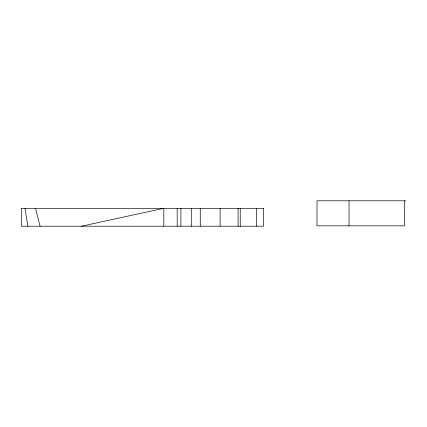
<?xml version="1.0" encoding="UTF-8"?>
<svg xmlns="http://www.w3.org/2000/svg" width="427" height="427" viewBox="0 0 427 427"><rect width="100%" height="100%" fill="white"/><g stroke="black" fill="none" stroke-linecap="round" stroke-linejoin="round"><path stroke-width="0.64" d="M163.829 226.203L163.829 208.312L81.445 226.203M405.65 200.797L317.005 200.797L317.005 225.846L404.502 225.846L404.502 200.797M35.494 208.312L40.101 226.203M25.028 208.312L27.856 226.203M349.03 200.797L349.03 225.846M256.355 208.312L256.355 226.203M240.241 208.312L240.241 226.203M238.095 208.312L238.095 226.203M220.124 208.312L220.124 226.203M200.268 208.312L200.268 226.203M191.28 208.312L191.28 226.203M180.904 208.312L180.904 226.203M177.189 208.312L177.189 226.203M263.512 208.312L21.35 208.312L21.35 226.203L263.512 226.203L263.512 208.312"/></g></svg>
